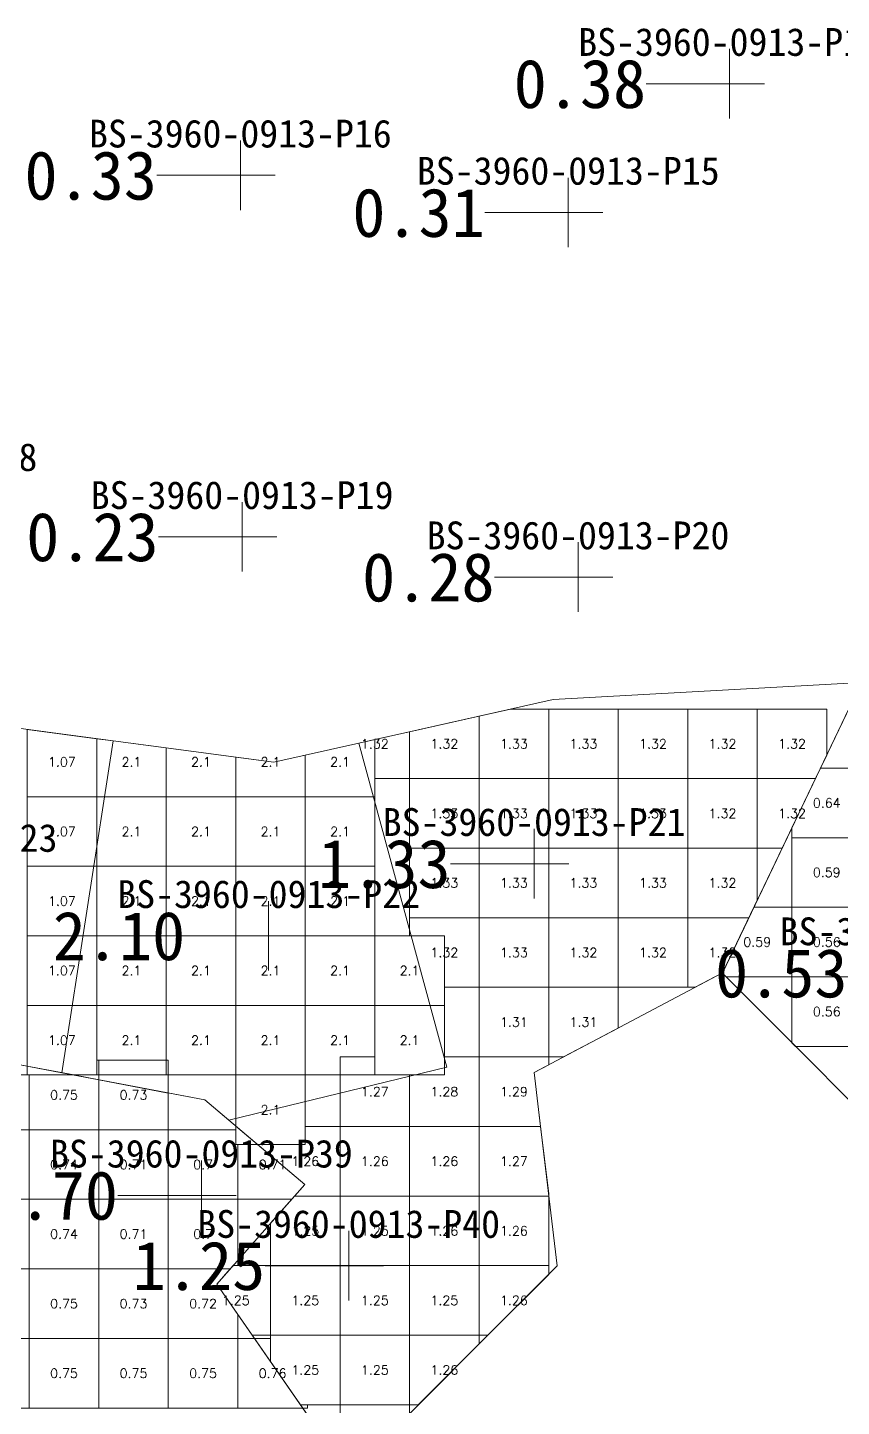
# Model space of a CAD drawing. Header units: inches. Extents: x 469941 to 470089, y 4349675 to 4349818.
# Drawn here: x 469991.82 to 470003.52, y 4349696.53 to 4349716.35 of the extents above; entities that cross this region are included whole.
import ezdxf
from ezdxf.enums import TextEntityAlignment as Align

# ---------------------------------------------------------------- set-up
doc = ezdxf.new("R2010")
doc.units = ezdxf.units.IN
doc.header["$MEASUREMENT"] = 0
for name, color, linetype, lineweight in [('0.500-1.000', 7, 'Continuous', 0), ('1.000-1.500', 7, 'Continuous', 0), ('1.500-3.000', 7, 'Continuous', 0), ('孔口文字', 7, 'Continuous', 0), ('点', 7, 'Continuous', 0), ('爆区方格网', 7, 'Continuous', 0), ('线条', 7, 'Continuous', 0), ('钻孔', 7, 'Continuous', 0)]:
    doc.layers.add(name, color=color, linetype=linetype, lineweight=lineweight)
doc.styles.add('3dmine_textStyle_1', font='txt.shx', dxfattribs={"height": 1, "bigfont": 'gbcbig.shx'})
doc.styles.add('3dmine_textStyle_3', font='宋体.ttf', dxfattribs={"height": 1})

msp = doc.modelspace()

# ---------------------------------------------------------------- hatches: boundary and pattern name
at = {"layer": '钻孔', "linetype": 'Continuous', "lineweight": 0, "true_color": 0x808080, "extrusion": (0, 1, 0)}
for points in [[(-470002.912, 3949.966), (-470001.912, 3949.966), (-470001.912, 3960.966), (-470002.912, 3960.966)], [(-469995.876, 3950.059), (-469994.876, 3950.059), (-469994.876, 3961.059), (-469995.876, 3961.059)], [(-470000.591, 3949.818), (-469999.591, 3949.818), (-469999.591, 3960.818), (-470000.591, 3960.818)], [(-469995.901, 3950.029), (-469994.901, 3950.029), (-469994.901, 3961.029), (-469995.901, 3961.029)], [(-470000.732, 3949.868), (-469999.732, 3949.868), (-469999.732, 3960.868), (-470000.732, 3960.868)]]:
    msp.add_hatch(color=8, dxfattribs=at).paths.add_polyline_path(points, flags=0)
at = {"layer": '钻孔', "linetype": 'Continuous', "lineweight": 0, "true_color": 0x0000ff, "extrusion": (0, 1, 0)}
for points in [[(-470000.1, 3949.98), (-469999.1, 3949.98), (-469999.1, 3960.98), (-470000.1, 3960.98)], [(-469997.434, 3950.237), (-469996.434, 3950.237), (-469996.434, 3961.237), (-469997.434, 3961.237)]]:
    msp.add_hatch(color=5, dxfattribs=at).paths.add_polyline_path(points, flags=0)
at = {"layer": '钻孔', "linetype": 'Continuous', "lineweight": 0, "true_color": 0xff0000, "extrusion": (0, 1, 0)}
msp.add_hatch(color=1, dxfattribs=at).paths.add_polyline_path([(-469996.283, 3950.077), (-469995.283, 3950.077), (-469995.283, 3961.077), (-469996.283, 3961.077)], flags=0)
at = {"layer": '钻孔', "linetype": 'Continuous', "lineweight": 0, "true_color": 0x00ffff, "extrusion": (0, 1, 0)}
msp.add_hatch(color=4, dxfattribs=at).paths.add_polyline_path([(-469995.316, 3950.138), (-469994.316, 3950.138), (-469994.316, 3961.138), (-469995.316, 3961.138)], flags=0)

# ---------------------------------------------------------------- linework, layer by layer
at = {"layer": '0.500-1.000', "color": 4, "linetype": 'Continuous', "lineweight": 0, "true_color": 0x00ffff}
for points in [[(470004.808, 4349699.756), (470001.808, 4349702.756), (470003.732, 4349706.772)], [(469990.208, 4349706.472), (469987.364, 4349704.051), (469988.883, 4349702.674), (469989.856, 4349701.791), (469991.325, 4349701.511), (469994.363, 4349700.933), (469995.802, 4349699.717), (469994.537, 4349698.285), (469996.105, 4349696.024)]]:
    msp.add_lwpolyline(points, dxfattribs=at)
at = {"layer": '1.000-1.500', "color": 5, "linetype": 'Continuous', "lineweight": 0, "true_color": 0x0000ff}
for points in [[(470001.809, 4349702.758), (469999.1, 4349701.327), (469999.164, 4349700.794), (469999.434, 4349698.55), (469996.434, 4349695.55), (469994.537, 4349698.285), (469995.802, 4349699.717), (469994.708, 4349700.641), (469997.845, 4349701.403), (469996.581, 4349706.06), (469999.377, 4349706.689), (470003.809, 4349706.932), (470001.809, 4349702.758)], [(469993.048, 4349706.093), (469992.309, 4349701.324), (469989.856, 4349701.791), (469987.364, 4349704.051), (469990.208, 4349706.472), (469993.048, 4349706.093)]]:
    msp.add_lwpolyline(points, dxfattribs=at)
at = {"layer": '1.500-3.000', "color": 5, "linetype": 'Continuous', "lineweight": 0, "true_color": 0x0000ff}
msp.add_lwpolyline([(469995.359, 4349705.785), (469996.581, 4349706.06), (469997.845, 4349701.403), (469994.708, 4349700.641), (469994.363, 4349700.933), (469992.309, 4349701.324), (469993.048, 4349706.093), (469995.359, 4349705.785)], dxfattribs=at)
at = {"layer": '点', "color": 138, "linetype": 'Continuous', "lineweight": 0, "true_color": 0x004c4c}
for points, elevation in [([(470001.912, 4349715.039), (470001.912, 4349716.039)], 3960.966), ([(470002.412, 4349715.539), (470001.412, 4349715.539)], 3960.966), ([(469994.876, 4349713.722), (469994.876, 4349714.722)], 3961.059), ([(469995.376, 4349714.222), (469994.376, 4349714.222)], 3961.059), ([(469999.591, 4349713.187), (469999.591, 4349714.187)], 3960.818), ([(470000.091, 4349713.687), (469999.091, 4349713.687)], 3960.818), ([(469994.901, 4349708.526), (469994.901, 4349709.526)], 3961.029), ([(469995.401, 4349709.026), (469994.401, 4349709.026)], 3961.029), ([(469999.732, 4349707.947), (469999.732, 4349708.947)], 3960.868), ([(470000.232, 4349708.447), (469999.232, 4349708.447)], 3960.868), ([(469999.1, 4349703.827), (469999.1, 4349704.827)], 3960.98), ([(469999.6, 4349704.327), (469998.6, 4349704.327)], 3960.98), ([(469995.283, 4349702.791), (469995.283, 4349703.791)], 3961.077), ([(469995.783, 4349703.291), (469994.783, 4349703.291)], 3961.077), ([(469994.316, 4349699.061), (469994.316, 4349700.061)], 3961.138), ([(469994.816, 4349699.561), (469993.816, 4349699.561)], 3961.138), ([(469996.434, 4349698.05), (469996.434, 4349699.05)], 3961.237), ([(469996.934, 4349698.55), (469995.934, 4349698.55)], 3961.237)]:
    msp.add_lwpolyline(points, dxfattribs=dict(at, elevation=elevation))
at = {"layer": '爆区方格网', "color": 5, "linetype": 'Continuous', "lineweight": 0, "true_color": 0x0000ff}
for points, elevation in [([(469999.31, 4349705.551), (469998.31, 4349705.551), (469998.31, 4349706.449), (469998.761, 4349706.551), (469999.31, 4349706.551), (469999.31, 4349705.551)], 3961.237), ([(470000.31, 4349705.551), (469999.31, 4349705.551), (469999.31, 4349706.551), (470000.31, 4349706.551), (470000.31, 4349705.551)], 3961.237), ([(470001.31, 4349705.551), (470000.31, 4349705.551), (470000.31, 4349706.551), (470001.31, 4349706.551), (470001.31, 4349705.551)], 3961.237), ([(470002.31, 4349705.551), (470001.31, 4349705.551), (470001.31, 4349706.551), (470002.31, 4349706.551), (470002.31, 4349705.551)], 3961.237), ([(470003.31, 4349705.89), (470003.147, 4349705.551), (470002.31, 4349705.551), (470002.31, 4349706.551), (470003.31, 4349706.551), (470003.31, 4349705.89)], 3961.237), ([(469998.31, 4349705.551), (469997.31, 4349705.551), (469997.31, 4349706.224), (469998.31, 4349706.449), (469998.31, 4349705.551)], 3961.237), ([(469992.81, 4349706.125), (469992.81, 4349705.291), (469991.81, 4349705.291), (469991.81, 4349706.258), (469992.81, 4349706.125)], 3961.301), ([(469993.048, 4349706.093), (469993.81, 4349705.992), (469993.81, 4349705.291), (469992.81, 4349705.291), (469992.81, 4349706.125), (469993.048, 4349706.093)], 3961.077), ([(469996.81, 4349705.291), (469995.81, 4349705.291), (469995.81, 4349705.887), (469996.581, 4349706.06), (469996.81, 4349706.112), (469996.81, 4349705.291)], 3961.077), ([(469997.31, 4349705.551), (469996.81, 4349705.551), (469996.81, 4349706.112), (469996.81, 4349706.112), (469997.31, 4349706.224), (469997.31, 4349705.551)], 3961.237), ([(469994.81, 4349705.858), (469994.81, 4349705.291), (469993.81, 4349705.291), (469993.81, 4349705.992), (469994.81, 4349705.858)], 3961.077), ([(469995.81, 4349705.291), (469994.81, 4349705.291), (469994.81, 4349705.858), (469995.359, 4349705.785), (469995.81, 4349705.887), (469995.81, 4349705.291)], 3961.077), ([(469998.31, 4349704.551), (469997.31, 4349704.551), (469997.31, 4349705.551), (469998.31, 4349705.551), (469998.31, 4349704.551)], 3961.237), ([(469999.31, 4349704.551), (469998.31, 4349704.551), (469998.31, 4349705.551), (469999.31, 4349705.551), (469999.31, 4349704.551)], 3961.237), ([(470000.31, 4349704.551), (469999.31, 4349704.551), (469999.31, 4349705.551), (470000.31, 4349705.551), (470000.31, 4349704.551)], 3961.237), ([(470001.31, 4349704.551), (470000.31, 4349704.551), (470000.31, 4349705.551), (470001.31, 4349705.551), (470001.31, 4349704.551)], 3961.237), ([(470002.31, 4349704.551), (470001.31, 4349704.551), (470001.31, 4349705.551), (470002.31, 4349705.551), (470002.31, 4349704.551)], 3961.237), ([(470002.668, 4349704.551), (470002.31, 4349704.551), (470002.31, 4349705.551), (470003.147, 4349705.551), (470002.668, 4349704.551)], 3961.237), ([(469992.81, 4349704.291), (469991.81, 4349704.291), (469991.81, 4349705.291), (469992.81, 4349705.291), (469992.81, 4349704.291)], 3961.301), ([(469993.81, 4349704.291), (469992.81, 4349704.291), (469992.81, 4349705.291), (469993.81, 4349705.291), (469993.81, 4349704.291)], 3961.077), ([(469994.81, 4349704.291), (469993.81, 4349704.291), (469993.81, 4349705.291), (469994.81, 4349705.291), (469994.81, 4349704.291)], 3961.077), ([(469995.81, 4349704.291), (469994.81, 4349704.291), (469994.81, 4349705.291), (469995.81, 4349705.291), (469995.81, 4349704.291)], 3961.077), ([(469996.81, 4349704.291), (469995.81, 4349704.291), (469995.81, 4349705.291), (469996.81, 4349705.291), (469996.81, 4349704.291)], 3961.077), ([(469998.31, 4349703.551), (469997.31, 4349703.551), (469997.31, 4349704.551), (469998.31, 4349704.551), (469998.31, 4349703.551)], 3961.237), ([(469999.31, 4349703.551), (469998.31, 4349703.551), (469998.31, 4349704.551), (469999.31, 4349704.551), (469999.31, 4349703.551)], 3961.237), ([(470000.31, 4349703.551), (469999.31, 4349703.551), (469999.31, 4349704.551), (470000.31, 4349704.551), (470000.31, 4349703.551)], 3961.237), ([(470001.31, 4349703.551), (470000.31, 4349703.551), (470000.31, 4349704.551), (470001.31, 4349704.551), (470001.31, 4349703.551)], 3961.237), ([(470002.31, 4349703.803), (470002.189, 4349703.551), (470001.31, 4349703.551), (470001.31, 4349704.551), (470002.31, 4349704.551), (470002.31, 4349703.803)], 3961.237), ([(469992.81, 4349703.291), (469991.81, 4349703.291), (469991.81, 4349704.291), (469992.81, 4349704.291), (469992.81, 4349703.291)], 3961.301), ([(469993.81, 4349703.291), (469992.81, 4349703.291), (469992.81, 4349704.291), (469993.81, 4349704.291), (469993.81, 4349703.291)], 3961.077), ([(469994.81, 4349703.291), (469993.81, 4349703.291), (469993.81, 4349704.291), (469994.81, 4349704.291), (469994.81, 4349703.291)], 3961.077), ([(469995.81, 4349703.291), (469994.81, 4349703.291), (469994.81, 4349704.291), (469995.81, 4349704.291), (469995.81, 4349703.291)], 3961.077), ([(469996.81, 4349703.291), (469995.81, 4349703.291), (469995.81, 4349704.291), (469996.81, 4349704.291), (469996.81, 4349703.291)], 3961.077), ([(469998.31, 4349702.551), (469997.81, 4349702.551), (469997.81, 4349703.291), (469997.31, 4349703.291), (469997.31, 4349703.551), (469998.31, 4349703.551), (469998.31, 4349702.551)], 3961.237), ([(469999.31, 4349702.551), (469998.31, 4349702.551), (469998.31, 4349703.551), (469999.31, 4349703.551), (469999.31, 4349702.551)], 3961.237), ([(470000.31, 4349702.551), (469999.31, 4349702.551), (469999.31, 4349703.551), (470000.31, 4349703.551), (470000.31, 4349702.551)], 3961.237), ([(470001.31, 4349702.551), (470000.31, 4349702.551), (470000.31, 4349703.551), (470001.31, 4349703.551), (470001.31, 4349702.551)], 3961.237), ([(470001.809, 4349702.758), (470001.417, 4349702.551), (470001.31, 4349702.551), (470001.31, 4349703.551), (470002.189, 4349703.551), (470001.809, 4349702.758)], 3961.237), ([(469992.81, 4349702.291), (469991.81, 4349702.291), (469991.81, 4349703.291), (469992.81, 4349703.291), (469992.81, 4349702.291)], 3961.301), ([(469993.81, 4349702.291), (469992.81, 4349702.291), (469992.81, 4349703.291), (469993.81, 4349703.291), (469993.81, 4349702.291)], 3961.077), ([(469994.81, 4349702.291), (469993.81, 4349702.291), (469993.81, 4349703.291), (469994.81, 4349703.291), (469994.81, 4349702.291)], 3961.077), ([(469995.81, 4349702.291), (469994.81, 4349702.291), (469994.81, 4349703.291), (469995.81, 4349703.291), (469995.81, 4349702.291)], 3961.077), ([(469996.81, 4349702.291), (469995.81, 4349702.291), (469995.81, 4349703.291), (469996.81, 4349703.291), (469996.81, 4349702.291)], 3961.077), ([(469997.81, 4349702.291), (469996.81, 4349702.291), (469996.81, 4349703.291), (469997.81, 4349703.291), (469997.81, 4349702.291)], 3961.077), ([(469999.31, 4349701.551), (469998.31, 4349701.551), (469998.31, 4349702.551), (469999.31, 4349702.551), (469999.31, 4349701.551)], 3961.237), ([(470000.31, 4349701.966), (469999.523, 4349701.551), (469999.31, 4349701.551), (469999.31, 4349702.551), (470000.31, 4349702.551), (470000.31, 4349701.966)], 3961.237), ([(469992.81, 4349701.291), (469992.48, 4349701.291), (469991.81, 4349701.419), (469991.81, 4349702.291), (469992.81, 4349702.291), (469992.81, 4349701.291)], 3961.301), ([(469993.81, 4349701.291), (469992.81, 4349701.291), (469992.81, 4349702.291), (469993.81, 4349702.291), (469993.81, 4349701.291)], 3961.077), ([(469994.81, 4349701.291), (469993.81, 4349701.291), (469993.81, 4349702.291), (469994.81, 4349702.291), (469994.81, 4349701.291)], 3961.077), ([(469995.81, 4349701.291), (469994.81, 4349701.291), (469994.81, 4349702.291), (469995.81, 4349702.291), (469995.81, 4349701.291)], 3961.077), ([(469996.81, 4349701.291), (469995.81, 4349701.291), (469995.81, 4349702.291), (469996.81, 4349702.291), (469996.81, 4349701.291)], 3961.077), ([(469997.81, 4349701.291), (469996.81, 4349701.291), (469996.81, 4349702.291), (469997.81, 4349702.291), (469997.81, 4349701.291)], 3961.077), ([(469996.81, 4349701.291), (469997.31, 4349701.291), (469997.31, 4349700.551), (469996.31, 4349700.551), (469996.31, 4349701.551), (469996.81, 4349701.551), (469996.81, 4349701.291)], 3961.237), ([(469998.31, 4349700.551), (469997.31, 4349700.551), (469997.31, 4349701.291), (469997.81, 4349701.291), (469997.81, 4349701.551), (469998.31, 4349701.551), (469998.31, 4349700.551)], 3961.237), ([(469999.31, 4349701.438), (469999.1, 4349701.327), (469999.164, 4349700.794), (469999.193, 4349700.551), (469998.31, 4349700.551), (469998.31, 4349701.551), (469999.31, 4349701.551), (469999.31, 4349701.438)], 3961.237), ([(469992.309, 4349701.324), (469992.48, 4349701.291), (469991.81, 4349701.291), (469991.81, 4349701.419), (469992.309, 4349701.324)], 3961.301), ([(469995.81, 4349700.291), (469995.122, 4349700.291), (469994.81, 4349700.555), (469994.81, 4349701.291), (469995.81, 4349701.291), (469995.81, 4349700.291)], 3961.077), ([(469995.122, 4349700.291), (469994.81, 4349700.291), (469994.81, 4349700.555), (469995.122, 4349700.291)], 3961.077), ([(469996.31, 4349699.551), (469995.655, 4349699.551), (469995.802, 4349699.717), (469995.31, 4349700.133), (469995.31, 4349700.291), (469995.81, 4349700.291), (469995.81, 4349700.551), (469996.31, 4349700.551), (469996.31, 4349699.551)], 3961.237), ([(469997.31, 4349699.551), (469996.31, 4349699.551), (469996.31, 4349700.551), (469997.31, 4349700.551), (469997.31, 4349699.551)], 3961.237), ([(469998.31, 4349699.551), (469997.31, 4349699.551), (469997.31, 4349700.551), (469998.31, 4349700.551), (469998.31, 4349699.551)], 3961.237), ([(469999.31, 4349699.585), (469999.31, 4349699.551), (469998.31, 4349699.551), (469998.31, 4349700.551), (469999.193, 4349700.551), (469999.31, 4349699.585)], 3961.237), ([(469996.31, 4349698.551), (469995.31, 4349698.551), (469995.31, 4349699.16), (469995.655, 4349699.551), (469996.31, 4349699.551), (469996.31, 4349698.551)], 3961.237), ([(469997.31, 4349698.551), (469996.31, 4349698.551), (469996.31, 4349699.551), (469997.31, 4349699.551), (469997.31, 4349698.551)], 3961.237), ([(469998.31, 4349698.551), (469997.31, 4349698.551), (469997.31, 4349699.551), (469998.31, 4349699.551), (469998.31, 4349698.551)], 3961.237), ([(469999.31, 4349698.551), (469998.31, 4349698.551), (469998.31, 4349699.551), (469999.31, 4349699.551), (469999.31, 4349698.551)], 3961.237), ([(469995.31, 4349697.551), (469995.046, 4349697.551), (469994.537, 4349698.285), (469994.772, 4349698.551), (469995.31, 4349698.551), (469995.31, 4349697.551)], 3961.237), ([(469996.31, 4349697.551), (469995.31, 4349697.551), (469995.31, 4349698.551), (469996.31, 4349698.551), (469996.31, 4349697.551)], 3961.237), ([(469997.31, 4349697.551), (469996.31, 4349697.551), (469996.31, 4349698.551), (469997.31, 4349698.551), (469997.31, 4349697.551)], 3961.237), ([(469998.31, 4349697.551), (469997.31, 4349697.551), (469997.31, 4349698.551), (469998.31, 4349698.551), (469998.31, 4349697.551)], 3961.237), ([(469999.31, 4349698.425), (469998.435, 4349697.551), (469998.31, 4349697.551), (469998.31, 4349698.551), (469999.31, 4349698.551), (469999.31, 4349698.425)], 3961.237), ([(469996.31, 4349696.551), (469995.74, 4349696.551), (469995.31, 4349697.171), (469995.31, 4349697.551), (469996.31, 4349697.551), (469996.31, 4349696.551)], 3961.237), ([(469997.31, 4349696.551), (469996.31, 4349696.551), (469996.31, 4349697.551), (469997.31, 4349697.551), (469997.31, 4349696.551)], 3961.237), ([(469998.31, 4349697.425), (469997.435, 4349696.551), (469997.31, 4349696.551), (469997.31, 4349697.551), (469998.31, 4349697.551), (469998.31, 4349697.425)], 3961.237), ([(469997.31, 4349696.425), (469996.435, 4349695.551), (469996.433, 4349695.551), (469996.31, 4349695.729), (469996.31, 4349696.551), (469997.31, 4349696.551), (469997.31, 4349696.425)], 3961.237)]:
    msp.add_lwpolyline(points, dxfattribs=dict(at, elevation=elevation))
at = {"layer": '爆区方格网', "color": 4, "linetype": 'Continuous', "lineweight": 0, "true_color": 0x00ffff}
for points, elevation in [([(470003.809, 4349704.702), (470002.809, 4349704.702), (470002.809, 4349704.845), (470003.22, 4349705.702), (470003.809, 4349705.702), (470003.809, 4349704.702)], 3960.909), ([(470003.809, 4349703.702), (470002.809, 4349703.702), (470002.809, 4349704.702), (470003.809, 4349704.702), (470003.809, 4349703.702)], 3960.909), ([(470002.809, 4349702.702), (470001.862, 4349702.702), (470001.809, 4349702.755), (470001.809, 4349702.758), (470002.261, 4349703.702), (470002.809, 4349703.702), (470002.809, 4349702.702)], 3960.909), ([(470003.809, 4349702.702), (470002.809, 4349702.702), (470002.809, 4349703.702), (470003.809, 4349703.702), (470003.809, 4349702.702)], 3960.909), ([(470003.809, 4349701.702), (470002.862, 4349701.702), (470002.809, 4349701.755), (470002.809, 4349702.702), (470003.809, 4349702.702), (470003.809, 4349701.702)], 3960.909), ([(469992.84, 4349701.223), (469992.48, 4349701.291), (469992.81, 4349701.291), (469992.81, 4349701.504), (469992.84, 4349701.504), (469992.84, 4349701.223)], 3961.31), ([(469993.84, 4349701.032), (469992.84, 4349701.223), (469992.84, 4349701.504), (469993.84, 4349701.504), (469993.84, 4349701.032)], 3961.31), ([(469991.84, 4349700.504), (469990.84, 4349700.504), (469990.84, 4349701.291), (469991.84, 4349701.291), (469991.84, 4349700.504)], 3961.31), ([(469992.84, 4349701.223), (469992.84, 4349700.504), (469991.84, 4349700.504), (469991.84, 4349701.291), (469992.48, 4349701.291), (469992.84, 4349701.223)], 3961.31), ([(469993.84, 4349701.032), (469993.84, 4349700.504), (469992.84, 4349700.504), (469992.84, 4349701.223), (469993.84, 4349701.032)], 3961.31), ([(469991.84, 4349699.504), (469990.84, 4349699.504), (469990.84, 4349700.504), (469991.84, 4349700.504), (469991.84, 4349699.504)], 3961.31), ([(469992.84, 4349699.504), (469991.84, 4349699.504), (469991.84, 4349700.504), (469992.84, 4349700.504), (469992.84, 4349699.504)], 3961.31), ([(469993.84, 4349699.504), (469992.84, 4349699.504), (469992.84, 4349700.504), (469993.84, 4349700.504), (469993.84, 4349699.504)], 3961.31), ([(469994.81, 4349700.291), (469994.84, 4349700.291), (469994.84, 4349699.504), (469993.84, 4349699.504), (469993.84, 4349700.504), (469994.81, 4349700.504), (469994.81, 4349700.291)], 3961.31), ([(469995.31, 4349700.133), (469995.31, 4349700.133), (469995.802, 4349699.717), (469995.614, 4349699.504), (469994.84, 4349699.504), (469994.84, 4349700.291), (469995.122, 4349700.291), (469995.31, 4349700.133)], 3961.31), ([(469995.31, 4349700.133), (469995.122, 4349700.291), (469995.31, 4349700.291), (469995.31, 4349700.133)], 3961.31), ([(469995.31, 4349700.133), (469995.31, 4349700.133), (469995.31, 4349700.133), (469995.31, 4349700.133)], 3961.31), ([(469991.84, 4349698.504), (469990.84, 4349698.504), (469990.84, 4349699.504), (469991.84, 4349699.504), (469991.84, 4349698.504)], 3961.31), ([(469992.84, 4349698.504), (469991.84, 4349698.504), (469991.84, 4349699.504), (469992.84, 4349699.504), (469992.84, 4349698.504)], 3961.31), ([(469993.84, 4349698.504), (469992.84, 4349698.504), (469992.84, 4349699.504), (469993.84, 4349699.504), (469993.84, 4349698.504)], 3961.31), ([(469994.84, 4349698.551), (469994.772, 4349698.551), (469994.73, 4349698.504), (469993.84, 4349698.504), (469993.84, 4349699.504), (469994.84, 4349699.504), (469994.84, 4349698.551)], 3961.31), ([(469991.84, 4349697.504), (469990.84, 4349697.504), (469990.84, 4349698.504), (469991.84, 4349698.504), (469991.84, 4349697.504)], 3961.31), ([(469992.84, 4349697.504), (469991.84, 4349697.504), (469991.84, 4349698.504), (469992.84, 4349698.504), (469992.84, 4349697.504)], 3961.31), ([(469993.84, 4349697.504), (469992.84, 4349697.504), (469992.84, 4349698.504), (469993.84, 4349698.504), (469993.84, 4349697.504)], 3961.31), ([(469994.537, 4349698.285), (469994.84, 4349697.849), (469994.84, 4349697.504), (469993.84, 4349697.504), (469993.84, 4349698.504), (469994.73, 4349698.504), (469994.537, 4349698.285)], 3961.31), ([(469991.84, 4349696.504), (469990.84, 4349696.504), (469990.84, 4349697.504), (469991.84, 4349697.504), (469991.84, 4349696.504)], 3961.31), ([(469992.84, 4349696.504), (469991.84, 4349696.504), (469991.84, 4349697.504), (469992.84, 4349697.504), (469992.84, 4349696.504)], 3961.31), ([(469993.84, 4349696.504), (469992.84, 4349696.504), (469992.84, 4349697.504), (469993.84, 4349697.504), (469993.84, 4349696.504)], 3961.31), ([(469994.84, 4349696.504), (469993.84, 4349696.504), (469993.84, 4349697.504), (469994.84, 4349697.504), (469994.84, 4349696.504)], 3961.31), ([(469995.31, 4349697.171), (469995.31, 4349697.171), (469995.74, 4349696.551), (469995.84, 4349696.551), (469995.84, 4349696.504), (469994.84, 4349696.504), (469994.84, 4349697.504), (469995.31, 4349697.504), (469995.31, 4349697.171)], 3961.31)]:
    msp.add_lwpolyline(points, dxfattribs=dict(at, elevation=elevation))
at = {"layer": '线条', "color": 138, "linetype": 'Continuous', "lineweight": 0, "true_color": 0x004c4c}
for points, elevation in [([(470001.912, 4349715.539), (470001.912, 4349715.539), (470001.912, 4349715.539)], 3960.966), ([(469994.876, 4349714.222), (469994.876, 4349714.222), (469994.876, 4349714.222)], 3961.059), ([(469999.591, 4349713.687), (469999.591, 4349713.687), (469999.591, 4349713.687)], 3960.818), ([(469994.901, 4349709.026), (469994.901, 4349709.026), (469994.901, 4349709.026)], 3961.029), ([(469999.732, 4349708.447), (469999.732, 4349708.447), (469999.732, 4349708.447)], 3960.868), ([(469999.1, 4349704.327), (469999.1, 4349704.327), (469999.1, 4349704.327)], 3960.98), ([(469995.283, 4349703.291), (469995.283, 4349703.291), (469995.283, 4349703.291)], 3961.077), ([(469994.316, 4349699.561), (469994.316, 4349699.561), (469994.316, 4349699.561)], 3961.138), ([(469996.434, 4349698.55), (469996.434, 4349698.55), (469996.434, 4349698.55)], 3961.237)]:
    msp.add_lwpolyline(points, dxfattribs=dict(at, elevation=elevation))
at = {"layer": '钻孔', "color": 8, "linetype": 'Continuous', "lineweight": 0, "true_color": 0x808080}
for points, elevation in [([(470001.912, 4349715.539), (470000.712, 4349715.539)], 3960.966), ([(470001.912, 4349715.539), (470000.712, 4349715.539)], 3949.966), ([(469994.876, 4349714.222), (469993.676, 4349714.222)], 3961.059), ([(469994.876, 4349714.222), (469993.676, 4349714.222)], 3950.059), ([(469999.591, 4349713.687), (469998.391, 4349713.687)], 3960.818), ([(469999.591, 4349713.687), (469998.391, 4349713.687)], 3949.818), ([(469994.901, 4349709.026), (469993.701, 4349709.026)], 3961.029), ([(469994.901, 4349709.026), (469993.701, 4349709.026)], 3950.029), ([(469999.732, 4349708.447), (469998.532, 4349708.447)], 3960.868), ([(469999.732, 4349708.447), (469998.532, 4349708.447)], 3949.868)]:
    msp.add_lwpolyline(points, dxfattribs=dict(at, elevation=elevation))
at = {"layer": '钻孔', "color": 5, "linetype": 'Continuous', "lineweight": 0, "true_color": 0x0000ff}
for points, elevation in [([(469999.1, 4349704.327), (469997.9, 4349704.327)], 3960.98), ([(469999.1, 4349704.327), (469997.9, 4349704.327)], 3949.98), ([(469996.434, 4349698.55), (469995.234, 4349698.55)], 3961.237), ([(469996.434, 4349698.55), (469995.234, 4349698.55)], 3950.237)]:
    msp.add_lwpolyline(points, dxfattribs=dict(at, elevation=elevation))
at = {"layer": '钻孔', "color": 1, "linetype": 'Continuous', "lineweight": 0, "true_color": 0xff0000}
for elevation in [3961.077, 3950.077]:
    msp.add_lwpolyline([(469995.283, 4349703.291), (469994.083, 4349703.291)], dxfattribs=dict(at, elevation=elevation))
at = {"layer": '钻孔', "color": 4, "linetype": 'Continuous', "lineweight": 0, "true_color": 0x00ffff}
for elevation in [3961.138, 3950.138]:
    msp.add_lwpolyline([(469994.316, 4349699.561), (469993.116, 4349699.561)], dxfattribs=dict(at, elevation=elevation))

# ---------------------------------------------------------------- texts
at = {"color": 5, "linetype": 'Continuous', "lineweight": 0, "true_color": 0x0000ff, "style": '3dmine_textStyle_1'}
for s, p in [('1.32', (469996.81, 4349706.051, 3961.237)), ('1.32', (469997.81, 4349706.051, 3961.237)), ('1.33', (469998.81, 4349706.051, 3961.237)), ('1.33', (469999.81, 4349706.051, 3961.237)), ('1.32', (470000.81, 4349706.051, 3961.237)), ('1.32', (470001.81, 4349706.051, 3961.237)), ('1.32', (470002.81, 4349706.051, 3961.237)), ('1.07', (469992.31, 4349705.791, 3961.301)), ('2.1', (469993.31, 4349705.791, 3961.077)), ('2.1', (469994.31, 4349705.791, 3961.077)), ('2.1', (469995.31, 4349705.791, 3961.077)), ('2.1', (469996.31, 4349705.791, 3961.077)), ('1.33', (469997.81, 4349705.051, 3961.237)), ('1.33', (469998.81, 4349705.051, 3961.237)), ('1.33', (469999.81, 4349705.051, 3961.237)), ('1.33', (470000.81, 4349705.051, 3961.237)), ('1.32', (470001.81, 4349705.051, 3961.237)), ('1.32', (470002.81, 4349705.051, 3961.237)), ('1.07', (469992.31, 4349704.791, 3961.301)), ('2.1', (469993.31, 4349704.791, 3961.077)), ('2.1', (469994.31, 4349704.791, 3961.077)), ('2.1', (469995.31, 4349704.791, 3961.077)), ('2.1', (469996.31, 4349704.791, 3961.077)), ('1.33', (469997.81, 4349704.051, 3961.237)), ('1.33', (469998.81, 4349704.051, 3961.237)), ('1.33', (469999.81, 4349704.051, 3961.237)), ('1.33', (470000.81, 4349704.051, 3961.237)), ('1.32', (470001.81, 4349704.051, 3961.237)), ('1.07', (469992.31, 4349703.791, 3961.301)), ('2.1', (469993.31, 4349703.791, 3961.077)), ('2.1', (469994.31, 4349703.791, 3961.077)), ('2.1', (469995.31, 4349703.791, 3961.077)), ('2.1', (469996.31, 4349703.791, 3961.077)), ('1.32', (469997.81, 4349703.051, 3961.237)), ('1.33', (469998.81, 4349703.051, 3961.237)), ('1.32', (469999.81, 4349703.051, 3961.237)), ('1.32', (470000.81, 4349703.051, 3961.237)), ('1.32', (470001.81, 4349703.051, 3961.237)), ('1.07', (469992.31, 4349702.791, 3961.301)), ('2.1', (469993.31, 4349702.791, 3961.077)), ('2.1', (469994.31, 4349702.791, 3961.077)), ('2.1', (469995.31, 4349702.791, 3961.077)), ('2.1', (469996.31, 4349702.791, 3961.077)), ('2.1', (469997.31, 4349702.791, 3961.077)), ('1.31', (469998.81, 4349702.051, 3961.237)), ('1.31', (469999.81, 4349702.051, 3961.237)), ('1.07', (469992.31, 4349701.791, 3961.301)), ('2.1', (469993.31, 4349701.791, 3961.077)), ('2.1', (469994.31, 4349701.791, 3961.077)), ('2.1', (469995.31, 4349701.791, 3961.077)), ('2.1', (469996.31, 4349701.791, 3961.077)), ('2.1', (469997.31, 4349701.791, 3961.077)), ('1.27', (469996.81, 4349701.051, 3961.237)), ('1.28', (469997.81, 4349701.051, 3961.237)), ('1.29', (469998.81, 4349701.051, 3961.237)), ('2.1', (469995.31, 4349700.791, 3961.077)), ('1.26', (469995.81, 4349700.051, 3961.237)), ('1.26', (469996.81, 4349700.051, 3961.237)), ('1.26', (469997.81, 4349700.051, 3961.237)), ('1.27', (469998.81, 4349700.051, 3961.237)), ('1.25', (469995.81, 4349699.051, 3961.237)), ('1.25', (469996.81, 4349699.051, 3961.237)), ('1.26', (469997.81, 4349699.051, 3961.237)), ('1.26', (469998.81, 4349699.051, 3961.237)), ('1.25', (469994.81, 4349698.051, 3961.237)), ('1.25', (469995.81, 4349698.051, 3961.237)), ('1.25', (469996.81, 4349698.051, 3961.237)), ('1.25', (469997.81, 4349698.051, 3961.237)), ('1.26', (469998.81, 4349698.051, 3961.237)), ('1.25', (469995.81, 4349697.051, 3961.237)), ('1.25', (469996.81, 4349697.051, 3961.237)), ('1.26', (469997.81, 4349697.051, 3961.237))]:
    msp.add_text(s, height=0.1333, dxfattribs=at).set_placement(p, align=Align.MIDDLE_CENTER)
at = {"color": 4, "linetype": 'Continuous', "lineweight": 0, "true_color": 0x00ffff, "style": '3dmine_textStyle_1'}
for s, p in [('0.64', (470003.309, 4349705.202, 3960.909)), ('0.59', (470003.309, 4349704.202, 3960.909)), ('0.59', (470002.309, 4349703.202, 3960.909)), ('0.56', (470003.309, 4349703.202, 3960.909)), ('0.56', (470003.309, 4349702.202, 3960.909)), ('0.75', (469992.34, 4349701.004, 3961.31)), ('0.73', (469993.34, 4349701.004, 3961.31)), ('0.74', (469992.34, 4349700.004, 3961.31)), ('0.71', (469993.34, 4349700.004, 3961.31)), ('0.7', (469994.34, 4349700.004, 3961.31)), ('0.71', (469995.34, 4349700.004, 3961.31)), ('0.74', (469992.34, 4349699.004, 3961.31)), ('0.71', (469993.34, 4349699.004, 3961.31)), ('0.7', (469994.34, 4349699.004, 3961.31)), ('0.75', (469992.34, 4349698.004, 3961.31)), ('0.73', (469993.34, 4349698.004, 3961.31)), ('0.72', (469994.34, 4349698.004, 3961.31)), ('0.75', (469992.34, 4349697.004, 3961.31)), ('0.75', (469993.34, 4349697.004, 3961.31)), ('0.75', (469994.34, 4349697.004, 3961.31)), ('0.76', (469995.34, 4349697.004, 3961.31))]:
    msp.add_text(s, height=0.1333, dxfattribs=at).set_placement(p, align=Align.MIDDLE_CENTER)
at = {"layer": '孔口文字', "color": 138, "linetype": 'Continuous', "lineweight": 0, "true_color": 0x004c4c, "style": '3dmine_textStyle_3'}
for s, p in [('BS-3960-0913-P14', (470001.912, 4349715.939, 3960.966)), ('BS-3960-0913-P16', (469994.876, 4349714.622, 3961.059)), ('BS-3960-0913-P15', (469999.591, 4349714.087, 3960.818)), ('BS-3960-0913-P18', (469989.78, 4349709.972, 3961.289)), ('BS-3960-0913-P19', (469994.901, 4349709.426, 3961.029)), ('BS-3960-0913-P20', (469999.732, 4349708.847, 3960.868)), ('BS-3960-0913-P21', (469999.1, 4349704.727, 3960.98)), ('BS-3960-0913-P23', (469990.069, 4349704.499, 3961.301)), ('BS-3960-0913-P22', (469995.283, 4349703.691, 3961.077)), ('BS-3960-0907-P44', (470004.808, 4349703.156, 3960.909)), ('BS-3960-0913-P39', (469994.316, 4349699.961, 3961.138)), ('BS-3960-0913-P40', (469996.434, 4349698.95, 3961.237))]:
    msp.add_text(s, height=0.4, dxfattribs=at).set_placement(p, align=Align.CENTER)
at = {"layer": '钻孔', "color": 8, "linetype": 'Continuous', "lineweight": 0, "true_color": 0x808080, "style": '3dmine_textStyle_3'}
for s, p in [('0.38', (470000.712, 4349715.539, 3960.966)), ('0.33', (469993.676, 4349714.222, 3961.059)), ('0.31', (469998.391, 4349713.687, 3960.818)), ('0.23', (469993.701, 4349709.026, 3961.029)), ('0.28', (469998.532, 4349708.447, 3960.868))]:
    msp.add_text(s, height=0.7, dxfattribs=at).set_placement(p, align=Align.MIDDLE_RIGHT)
at = {"layer": '钻孔', "color": 5, "linetype": 'Continuous', "lineweight": 0, "true_color": 0x0000ff, "style": '3dmine_textStyle_3'}
for s, p in [('1.33', (469997.9, 4349704.327, 3960.98)), ('1.25', (469995.234, 4349698.55, 3961.237))]:
    msp.add_text(s, height=0.7, dxfattribs=at).set_placement(p, align=Align.MIDDLE_RIGHT)
at = {"layer": '钻孔', "color": 1, "linetype": 'Continuous', "lineweight": 0, "true_color": 0xff0000, "style": '3dmine_textStyle_3'}
msp.add_text('2.10', height=0.7, dxfattribs=at).set_placement((469994.083, 4349703.291, 3961.077), align=Align.MIDDLE_RIGHT)
at = {"layer": '钻孔', "color": 4, "linetype": 'Continuous', "lineweight": 0, "true_color": 0x00ffff, "style": '3dmine_textStyle_3'}
for s, p in [('0.53', (470003.608, 4349702.756, 3960.909)), ('0.70', (469993.116, 4349699.561, 3961.138))]:
    msp.add_text(s, height=0.7, dxfattribs=at).set_placement(p, align=Align.MIDDLE_RIGHT)

doc.saveas('drawing.dxf')
